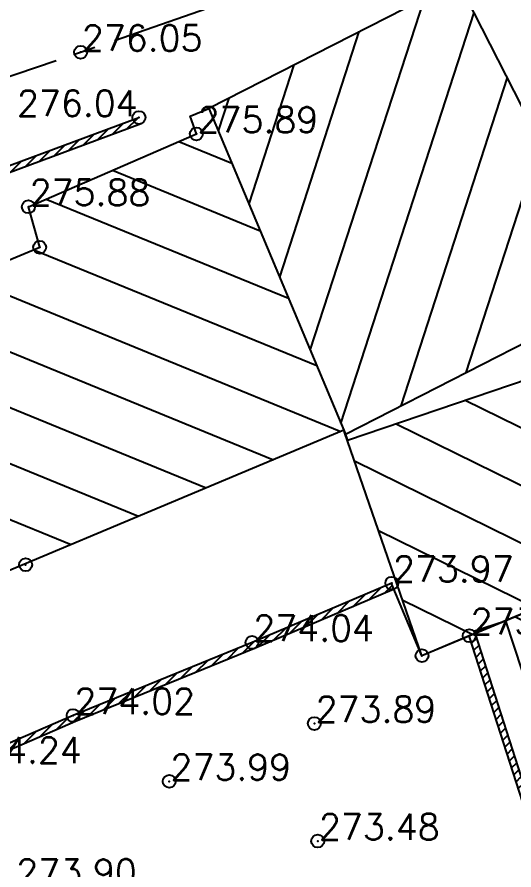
# Model space of a CAD drawing. Header units: millimetres. Extents: x 524954 to 526204, y 9523489 to 9524010.
# Drawn here: x 525663.87 to 525683.09, y 9523624.51 to 9523657.49 of the extents above; entities that cross this region are included whole.
import ezdxf
from ezdxf.enums import TextEntityAlignment as Align

# ---------------------------------------------------------------- set-up
doc = ezdxf.new("R2010")
doc.units = ezdxf.units.MM
doc.header["$PDMODE"] = 32
doc.header["$PDSIZE"] = 0.5
doc.linetypes.add('AXES2', pattern=[28.575, 19.05, -3.175, 3.175, -3.175])
for name, color, linetype in [('Axe_Piste', 3, 'AXES2'), ('Bati', 6, 'Continuous'), ('Bati_H', 1, 'Continuous'), ('Cloture', 7, 'Continuous'), ('Murs', 1, 'Continuous'), ('TopoAlt', 3, 'Continuous'), ('TOPOJIS', 7, 'Continuous')]:
    doc.layers.add(name, color=color, linetype=linetype)
doc.styles.add('Simplex 1.0', font='Simplex.shx', dxfattribs={"width": 0.99, "height": 1})
pattern_1 = [(45, (0, 0), (-0.1767766952966, 0.1767766952966), [])]

# ---------------------------------------------------------------- blocks, each defined once
blk = doc.blocks.new('TCPOINT M')
at = {"color": 0}
blk.add_point((0, 0), dxfattribs=at)
at = {"layer": 'TopoAlt', "style": 'Simplex 1.0', "width": 0.99}
blk.add_attdef('ALT', (0.15, 0.15), '', height=1, dxfattribs=at)

msp = doc.modelspace()

# ---------------------------------------------------------------- hatches: boundary and pattern name
at = {"layer": 'Bati_H'}
h = msp.add_hatch(dxfattribs=at)
h.set_pattern_fill('_U', color=256, scale=2, angle=-107.973, style=0, pattern_type=0)
h.set_pattern_definition([(252.027025583, (0, 0), (1.9024043386, -0.61713672108), [])])
h.paths.add_polyline_path([(525680.937, 9523658.883), (525671.295, 9523653.964), (525676.572, 9523641.367), (525687.181, 9523646.779), (525687.126, 9523646.751)])
h = msp.add_hatch(dxfattribs=at)
h.set_pattern_fill('_U', color=256, scale=2, angle=157.7328, style=0, pattern_type=0)
h.set_pattern_definition([(157.732769304, (0, 0), (-0.75785388044, -1.85085318054), [])])
h.paths.add_polyline_path([(525656.344, 9523633.069), (525652.054, 9523643.308), (525664.745, 9523648.591), (525664.31, 9523650.158), (525670.807, 9523652.975), (525670.561, 9523653.664), (525671.295, 9523653.964), (525676.572, 9523641.367), (525676.509, 9523641.517)])
h = msp.add_hatch(dxfattribs=at)
h.set_pattern_fill('_U', color=256, scale=2, angle=-26.2777, style=0, pattern_type=0)
h.set_pattern_definition([(333.722317377, (0, 0), (0.8854439305, 1.79331788758), [])])
h.paths.add_polyline_path([(525692.764, 9523646.592), (525695.224, 9523639.331), (525679.535, 9523632.798), (525676.541, 9523641.442), (525676.647, 9523641.13)])
h = msp.add_hatch(dxfattribs=at)
h.set_pattern_fill('_U', color=256, scale=2, angle=-26.7648, style=0, pattern_type=0)
h.set_pattern_definition([(333.235203512, (0, 0), (0.9006580711, 1.78572535374), [])])
h.paths.add_polyline_path([(525682.766, 9523634.151), (525684.345, 9523629.359), (525704.755, 9523637.921), (525701.612, 9523645.542), (525693.994, 9523642.96), (525695.224, 9523639.331), (525681.598, 9523633.657), (525681.566, 9523633.756)])
at = {"layer": 'Murs'}
h = msp.add_hatch(dxfattribs=at)
h.set_pattern_fill('_U', color=256, scale=0.25, angle=45, style=0, pattern_type=0)
h.set_pattern_definition(pattern_1)
h.paths.add_polyline_path([(525652.361, 9523624.965), (525652.054, 9523625.52), (525647.738, 9523635.722), (525645.012, 9523644.874), (525668.584, 9523653.608), (525668.671, 9523653.373), (525645.319, 9523644.721), (525647.974, 9523635.807), (525652.279, 9523625.63), (525652.58, 9523625.086)])
h = msp.add_hatch(dxfattribs=at)
h.set_pattern_fill('_U', color=256, scale=0.25, angle=45, style=0, pattern_type=0)
h.set_pattern_definition(pattern_1)
h.paths.add_polyline_path([(525678.367, 9523635.601), (525672.959, 9523633.312), (525666.039, 9523630.485), (525661.659, 9523628.591), (525652.361, 9523624.965), (525652.452, 9523624.732), (525661.754, 9523628.359), (525666.136, 9523630.255), (525673.055, 9523633.081), (525678.465, 9523635.371)])
h = msp.add_hatch(dxfattribs=at)
h.set_pattern_fill('_U', color=256, scale=0.25, angle=45, style=0, pattern_type=0)
h.set_pattern_definition(pattern_1)
h.paths.add_polyline_path([(525683.984, 9523625.392), (525681.364, 9523633.568), (525681.602, 9523633.645), (525684.222, 9523625.468)])

# ---------------------------------------------------------------- linework, layer by layer
at = {"layer": 'Axe_Piste', "ltscale": 0.25, "flags": 128}
msp.add_lwpolyline([(525647.329, 9523649.732), (525666.328, 9523656.133), (525679.868, 9523660.875), (525691.967, 9523666.199), (525693.573, 9523680.323), (525694.668, 9523700.865), (525695.725, 9523712.501), (525696.005, 9523715.915)], dxfattribs=at)
at = {"layer": 'Bati', "flags": 128}
for points in [[(525680.937, 9523658.883), (525671.295, 9523653.964), (525676.572, 9523641.367), (525687.181, 9523646.779), (525687.126, 9523646.751)], [(525656.344, 9523633.069), (525652.054, 9523643.308), (525664.745, 9523648.591), (525664.31, 9523650.158), (525670.807, 9523652.975), (525670.561, 9523653.664), (525671.295, 9523653.964), (525676.572, 9523641.367), (525676.509, 9523641.517)], [(525692.764, 9523646.592), (525695.224, 9523639.331), (525679.535, 9523632.798), (525676.541, 9523641.442), (525676.647, 9523641.13)], [(525682.766, 9523634.151), (525684.345, 9523629.359), (525704.755, 9523637.921), (525701.612, 9523645.542), (525693.994, 9523642.96), (525695.224, 9523639.331), (525681.598, 9523633.657), (525681.566, 9523633.756)]]:
    msp.add_lwpolyline(points, close=True, dxfattribs=at)
at = {"layer": 'Cloture'}
for p, q in [((525684.222, 9523625.468), (525681.602, 9523633.645)), ((525683.984, 9523625.392), (525681.364, 9523633.568))]:
    msp.add_line(p, q, dxfattribs=at)
at = {"layer": 'Cloture', "flags": 128}
for points in [[(525652.361, 9523624.965), (525652.054, 9523625.52), (525647.738, 9523635.722), (525645.012, 9523644.874), (525668.584, 9523653.608)], [(525652.58, 9523625.086), (525652.279, 9523625.63), (525647.974, 9523635.807), (525645.319, 9523644.721), (525668.671, 9523653.373)], [(525695.224, 9523639.331), (525681.364, 9523633.568)], [(525678.367, 9523635.601), (525672.959, 9523633.312), (525666.039, 9523630.485), (525661.659, 9523628.591), (525652.361, 9523624.965)], [(525681.364, 9523633.568), (525679.535, 9523632.798), (525678.352, 9523635.594)], [(525678.465, 9523635.371), (525673.055, 9523633.081), (525666.136, 9523630.255), (525661.754, 9523628.359), (525652.452, 9523624.732)], [(525678.465, 9523635.371), (525673.055, 9523633.081), (525666.136, 9523630.255), (525661.754, 9523628.359), (525652.452, 9523624.732)]]:
    msp.add_lwpolyline(points, dxfattribs=at)

# ---------------------------------------------------------------- block references
at = {"layer": 'TOPOJIS'}
ref = msp.add_blockref('TCPOINT M', (525666.328, 9523656.133, 276.05), dxfattribs=at)
ref.add_attrib('ALT', '276.05', (525666.378, 9523656.183, 276.05), dxfattribs={"layer": 'TopoAlt', "height": 1, "style": 'Simplex 1.0', "width": 0.99})
ref = msp.add_blockref('TCPOINT M', (525668.584, 9523653.608, 276.04), dxfattribs=at)
ref.add_attrib('ALT', '276.04', dxfattribs={"layer": 'TopoAlt', "height": 1, "style": 'Simplex 1.0', "width": 0.99}).set_placement((525668.534, 9523653.658, 276.04), align=Align.RIGHT)
ref = msp.add_blockref('TCPOINT M', (525670.807, 9523652.975, 275.89), dxfattribs=at)
ref.add_attrib('ALT', '275.89', (525670.857, 9523653.025, 275.89), dxfattribs={"layer": 'TopoAlt', "height": 1, "style": 'Simplex 1.0', "width": 0.99})
ref = msp.add_blockref('TCPOINT M', (525664.31, 9523650.158, 275.88), dxfattribs=at)
ref.add_attrib('ALT', '275.88', (525664.36, 9523650.208, 275.88), dxfattribs={"layer": 'TopoAlt', "height": 1, "style": 'Simplex 1.0', "width": 0.99})
for p in [(525664.745, 9523648.591), (525664.201, 9523636.315), (525679.535, 9523632.798, 273.88)]:
    msp.add_blockref('TCPOINT M', p, dxfattribs=at)
ref = msp.add_blockref('TCPOINT M', (525678.367, 9523635.601, 273.97), dxfattribs=at)
ref.add_attrib('ALT', '273.97', (525678.417, 9523635.651, 273.97), dxfattribs={"layer": 'TopoAlt', "height": 1, "style": 'Simplex 1.0', "width": 0.99})
ref = msp.add_blockref('TCPOINT M', (525681.364, 9523633.568, 273.89), dxfattribs=at)
ref.add_attrib('ALT', '273.89', (525681.414, 9523633.618, 273.89), dxfattribs={"layer": 'TopoAlt', "height": 1, "style": 'Simplex 1.0', "width": 0.99})
ref = msp.add_blockref('TCPOINT M', (525672.959, 9523633.312, 274.04), dxfattribs=at)
ref.add_attrib('ALT', '274.04', (525673.009, 9523633.362, 274.04), dxfattribs={"layer": 'TopoAlt', "height": 1, "style": 'Simplex 1.0', "width": 0.99})
ref = msp.add_blockref('TCPOINT M', (525666.039, 9523630.485, 274.02), dxfattribs=at)
ref.add_attrib('ALT', '274.02', (525666.089, 9523630.535, 274.02), dxfattribs={"layer": 'TopoAlt', "height": 1, "style": 'Simplex 1.0', "width": 0.99})
ref = msp.add_blockref('TCPOINT M', (525675.372, 9523630.174, 273.89), dxfattribs=at)
ref.add_attrib('ALT', '273.89', (525675.422, 9523630.224, 273.89), dxfattribs={"layer": 'TopoAlt', "height": 1, "style": 'Simplex 1.0', "width": 0.99})
ref = msp.add_blockref('TCPOINT M', (525661.659, 9523628.591, 274.24), dxfattribs=at)
ref.add_attrib('ALT', '274.24', (525661.709, 9523628.641, 274.24), dxfattribs={"layer": 'TopoAlt', "height": 1, "style": 'Simplex 1.0', "width": 0.99})
ref = msp.add_blockref('TCPOINT M', (525669.755, 9523627.938, 273.99), dxfattribs=at)
ref.add_attrib('ALT', '273.99', (525669.805, 9523627.988, 273.99), dxfattribs={"layer": 'TopoAlt', "height": 1, "style": 'Simplex 1.0', "width": 0.99})
ref = msp.add_blockref('TCPOINT M', (525675.502, 9523625.628, 273.48), dxfattribs=at)
ref.add_attrib('ALT', '273.48', (525675.552, 9523625.678, 273.48), dxfattribs={"layer": 'TopoAlt', "height": 1, "style": 'Simplex 1.0', "width": 0.99})
ref = msp.add_blockref('TCPOINT M', (525663.788, 9523623.881, 273.9), dxfattribs=at)
ref.add_attrib('ALT', '273.90', (525663.838, 9523623.931, 273.9), dxfattribs={"layer": 'TopoAlt', "height": 1, "style": 'Simplex 1.0', "width": 0.99})

doc.saveas('drawing.dxf')
